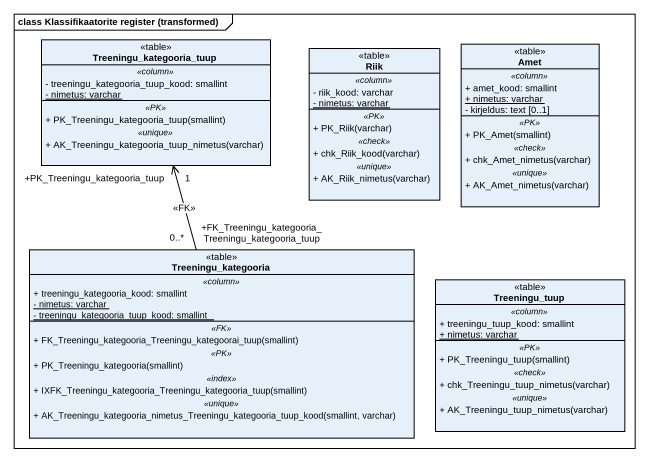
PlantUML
@startuml
mainframe class Klassifikaatorite register (transformed)
hide circle
hide empty members
skinparam classAttributeIconSize 0
class Treeningu_kategooria_tuup <<table>> {
  .. <<column>> ..
  - treeningu_kategooria_tuup_kood: smallint
  {static} - nimetus: varchar
  .. <<PK>> ..
  + PK_Treeningu_kategooria_tuup(smallint)
  .. <<unique>> ..
  + AK_Treeningu_kategooria_tuup_nimetus(varchar)
}
class Riik <<table>> {
  .. <<column>> ..
  - riik_kood: varchar
  {static} - nimetus: varchar
  .. <<PK>> ..
  + PK_Riik(varchar)
  .. <<check>> ..
  + chk_Riik_kood(varchar)
  .. <<unique>> ..
  + AK_Riik_nimetus(varchar)
}
class Amet <<table>> {
  .. <<column>> ..
  + amet_kood: smallint
  {static} + nimetus: varchar
  - kirjeldus: text [0..1]
  .. <<PK>> ..
  + PK_Amet(smallint)
  .. <<check>> ..
  + chk_Amet_nimetus(varchar)
  .. <<unique>> ..
  + AK_Amet_nimetus(varchar)
}
class Treeningu_kategooria <<table>> {
  .. <<column>> ..
  + treeningu_kategooria_kood: smallint
  {static} - nimetus: varchar
  {static} - treeningu_kategooria_tuup_kood: smallint
  .. <<FK>> ..
  + FK_Treeningu_kategooria_Treeningu_kategoorai_tuup(smallint)
  .. <<PK>> ..
  + PK_Treeningu_kategooria(smallint)
  .. <<index>> ..
  + IXFK_Treeningu_kategooria_Treeningu_kategooria_tuup(smallint)
  .. <<unique>> ..
  + AK_Treeningu_kategooria_nimetus_Treeningu_kategooria_tuup_kood(smallint, varchar)
}
class Treeningu_tuup <<table>> {
  .. <<column>> ..
  + treeningu_tuup_kood: smallint
  {static} + nimetus: varchar
  .. <<PK>> ..
  + PK_Treeningu_tuup(smallint)
  .. <<check>> ..
  + chk_Treeningu_tuup_nimetus(varchar)
  .. <<unique>> ..
  + AK_Treeningu_tuup_nimetus(varchar)
}
Treeningu_kategooria "+FK_Treeningu_kategooria_Treeningu_kategooria_tuup\n0..*" -up-> "+PK_Treeningu_kategooria_tuup\n1" Treeningu_kategooria_tuup : <<FK>>
@enduml
